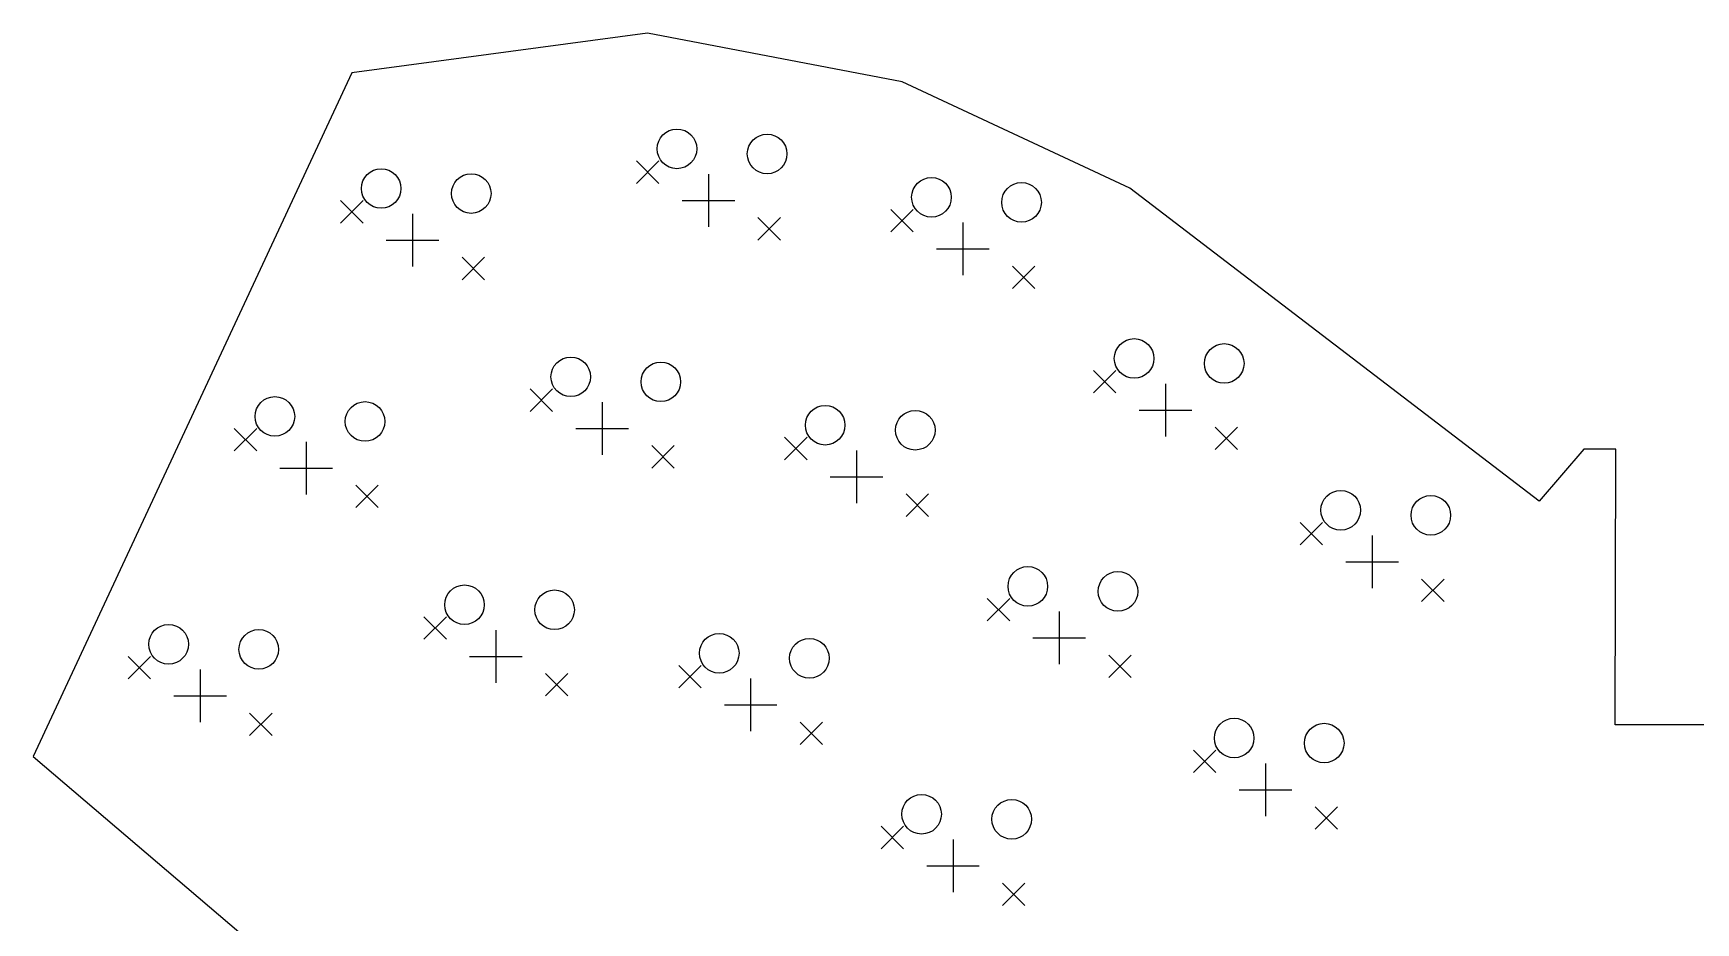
# Model space of a CAD drawing. Extents: x 13 to 269, y -174 to -43.
# Drawn here: x 14.7 to 140.7, y -110.7 to -43.4 of the extents above; entities that cross this region are included whole.
import ezdxf

# ---------------------------------------------------------------- set-up
doc = ezdxf.new("R2010")
doc.units = 0
doc.layers.add('BLACK', color=7, linetype='CONTINUOUS')

msp = doc.modelspace()

# ---------------------------------------------------------------- linework, layer by layer
at = {"layer": 'BLACK', "linetype": 'CONTINUOUS'}
for p, q in [((61.27, -43.36), (38.87, -46.37)), ((80.57, -47.04), (61.27, -43.36)), ((38.87, -46.37), (14.73, -98.14)), ((97.83, -55.09), (80.57, -47.04)), ((60.4333, -53.0353), (62.1351, -54.7371)), ((62.1351, -53.0353), (60.4333, -54.7371)), ((65.8882, -54.0392), (65.8882, -58.027)), ((128.83, -78.8), (97.83, -55.09)), ((38.0155, -56.0342), (39.7173, -57.736)), ((39.7173, -56.0342), (38.0155, -57.736)), ((63.8943, -56.0331), (67.8821, -56.0331)), ((43.4705, -57.0381), (43.4705, -61.0259)), ((69.6414, -57.3291), (71.3432, -59.0309)), ((71.3432, -57.3291), (69.6414, -59.0309)), ((79.7135, -56.701), (81.4153, -58.4028)), ((81.4153, -56.701), (79.7135, -58.4028)), ((85.1685, -57.7049), (85.1685, -61.6927)), ((41.4766, -59.032), (45.4644, -59.032)), ((47.2236, -60.328), (48.9254, -62.0298)), ((48.9254, -60.328), (47.2236, -62.0298)), ((83.1746, -59.6988), (87.1624, -59.6988)), ((88.9216, -60.9948), (90.6234, -62.6966)), ((90.6234, -60.9948), (88.9216, -62.6966)), ((95.0709, -68.9069), (96.7727, -70.6087)), ((96.7727, -68.9069), (95.0709, -70.6087)), ((52.3824, -70.3005), (54.0842, -72.0023)), ((54.0842, -70.3005), (52.3824, -72.0023)), ((100.526, -69.9108), (100.526, -73.8986)), ((57.8373, -71.3044), (57.8373, -75.2922)), ((98.532, -71.9047), (102.52, -71.9047)), ((29.9647, -73.2993), (31.6665, -75.0011)), ((31.6665, -73.2993), (29.9647, -75.0011)), ((35.4196, -74.3032), (35.4196, -78.291)), ((55.8434, -73.2983), (59.8312, -73.2983)), ((71.6626, -73.9661), (73.3644, -75.6679)), ((73.3644, -73.9661), (71.6626, -75.6679)), ((104.279, -73.2007), (105.981, -74.9025)), ((105.981, -73.2007), (104.279, -74.9025)), ((61.5905, -74.5943), (63.2923, -76.2961)), ((63.2923, -74.5943), (61.5905, -76.2961)), ((77.1176, -74.97), (77.1176, -78.9578)), ((132.22, -74.86), (128.83, -78.8)), ((134.65, -74.86), (132.22, -74.86)), ((134.61, -95.76), (134.65, -74.92)), ((134.65, -74.92), (134.65, -74.86)), ((33.4257, -76.2971), (37.4135, -76.2971)), ((39.1727, -77.5931), (40.8745, -79.2949)), ((40.8745, -77.5931), (39.1727, -79.2949)), ((75.1237, -76.9639), (79.1115, -76.9639)), ((80.8707, -78.2599), (82.5725, -79.9617)), ((82.5725, -78.2599), (80.8707, -79.9617)), ((110.726, -80.4108), (112.428, -82.1126)), ((112.428, -80.4108), (110.726, -82.1126)), ((116.181, -81.4147), (116.181, -85.4025)), ((114.187, -83.4086), (118.175, -83.4086)), ((119.934, -84.7046), (121.636, -86.4064)), ((121.636, -84.7046), (119.934, -86.4064)), ((87.0201, -86.1721), (88.7219, -87.8739)), ((88.7219, -86.1721), (87.0201, -87.8739)), ((44.3315, -87.5657), (46.0333, -89.2675)), ((46.0333, -87.5657), (44.3315, -89.2675)), ((92.475, -87.176), (92.475, -91.1638)), ((49.7865, -88.5696), (49.7865, -92.5574)), ((90.4811, -89.1699), (94.4689, -89.1699)), ((21.9138, -90.5645), (23.6156, -92.2663)), ((23.6156, -90.5645), (21.9138, -92.2663)), ((47.7926, -90.5635), (51.7804, -90.5635)), ((96.2281, -90.4659), (97.9299, -92.1677)), ((97.9299, -90.4659), (96.2281, -92.1677)), ((27.3687, -91.5684), (27.3687, -95.5562)), ((53.5396, -91.8595), (55.2414, -93.5613)), ((55.2414, -91.8595), (53.5396, -93.5613)), ((63.6362, -91.2427), (65.338, -92.9445)), ((65.338, -91.2427), (63.6362, -92.9445)), ((69.0912, -92.2466), (69.0912, -96.2344)), ((25.3748, -93.5623), (29.3626, -93.5623)), ((67.0973, -94.2405), (71.0851, -94.2405)), ((31.1219, -94.8583), (32.8237, -96.5601)), ((32.8237, -94.8583), (31.1219, -96.5601)), ((72.8443, -95.5365), (74.5461, -97.2383)), ((74.5461, -95.5365), (72.8443, -97.2383)), ((147.79, -95.75), (134.61, -95.76)), ((14.73, -98.14), (58.78, -135.69)), ((102.651, -97.6646), (104.352, -99.3664)), ((104.352, -97.6646), (102.651, -99.3664)), ((108.106, -98.6685), (108.106, -102.656)), ((106.112, -100.662), (110.099, -100.662)), ((111.859, -101.958), (113.56, -103.66)), ((113.56, -101.958), (111.859, -103.66)), ((78.9692, -103.437), (80.671, -105.139)), ((80.671, -103.437), (78.9692, -105.139)), ((84.4241, -104.441), (84.4241, -108.429)), ((82.4302, -106.435), (86.418, -106.435)), ((88.1773, -107.731), (89.8791, -109.433)), ((89.8791, -107.731), (88.1773, -109.433))]:
    msp.add_line(p, q, dxfattribs=at)
at = {"layer": 'BLACK'}
for centre in [(63.5086, -52.1209), (70.3371, -52.5025), (41.0909, -55.1198), (47.9194, -55.5014), (82.7889, -55.7866), (89.6174, -56.1682), (98.1463, -67.9925), (55.4577, -69.3861), (104.975, -68.3741), (62.2863, -69.7677), (33.04, -72.3849), (39.8685, -72.7665), (74.738, -73.0517), (81.5665, -73.4333), (113.801, -79.4964), (120.63, -79.878), (90.0954, -85.2577), (96.9239, -85.6393), (47.4069, -86.6513), (54.2354, -87.0329), (24.9891, -89.6501), (31.8176, -90.0317), (66.7116, -90.3283), (73.5401, -90.7099), (105.726, -96.7502), (112.554, -97.1318), (82.0445, -102.523), (88.873, -102.904)]:
    msp.add_circle(centre, 1.5, dxfattribs=at)

doc.saveas('drawing.dxf')
